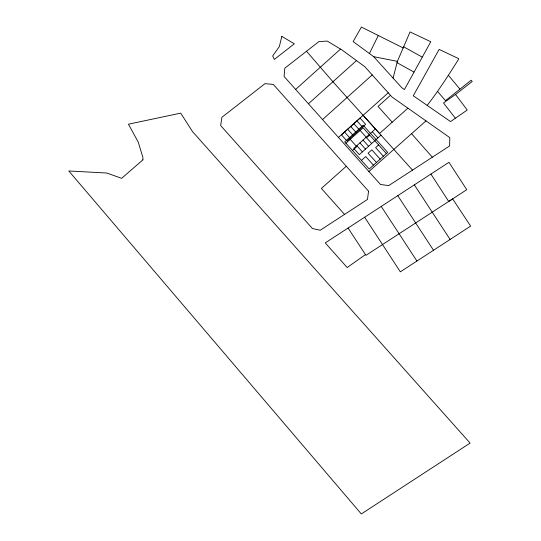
<?xml version="1.0" encoding="UTF-8"?>
<svg xmlns="http://www.w3.org/2000/svg" width="541" height="541" viewBox="0 0 541 541"><rect width="100%" height="100%" fill="white"/><g stroke="black" fill="none" stroke-linecap="round" stroke-linejoin="round"><path stroke-width="0.81" d="M393.084 78.12L397.385 61.356L410.064 31.926L430.785 41.738L404.425 89.549L401.706 87.649L373.716 56.69L353.151 41.576L361.402 27.05L403.234 47.987M369.415 53.525L378.26 35.55M427.14 105.468C438.426 90.881 448.475 75.375 458.254 59.753L458.754 58.692L439.13 49.393L413.29 95.764L450.545 121.59L467.241 110.033L455.529 94.472L443.512 102.973L455.258 118.087M372.201 74.922L322.537 119.568M356.478 60.585L308.451 103.777M375.413 128.927L353.733 148.471L359.312 154.665L380.992 135.128M352.502 150.506L356.783 146.652L350.216 139.368M369.652 135.047L366.69 137.718L360.157 130.462M361.435 160.42L365.716 156.559L373.486 165.181M378.585 144.961L375.63 147.625L383.393 156.248M295.629 89.414L340.546 49.075M338.456 137.407L284.079 76.47L284.83 68.166L318.892 41.596L327.217 41.075L341.946 49.914L364.864 66.746L392.036 97.022L449.781 137.603L449.632 145.942L388.749 185.59L380.472 184.488L338.456 137.407L388.249 92.802M390.48 95.29L378.058 106.408L392.198 122.205M345.922 143.216L363.126 127.804L386.355 153.576M407.914 108.18L379.525 133.519L332.952 81.792L306.517 51.246M346.301 166.243L321.395 188.444L344.529 214.398M368.901 171.538L425.997 120.886M455.529 94.472L472.192 81.508L471.164 80.244L445.48 100.646L437.48 91.368M365.466 254.581L347.194 267.538L325.249 242.902L448.962 162.307L466.761 189.695L365.966 255.332L348.066 228.038M373.716 56.69L397.385 61.356L397.047 62.688L413.919 72.054M403.714 46.837L422.088 57.035M363.126 115.301L412.499 170.124M372.316 131.72L377.895 137.914M356.932 120.886L362.517 127.081M353.834 123.679L359.42 129.874M366.122 137.306L371.701 143.5M350.737 126.466L356.323 132.667M363.025 140.099L368.604 146.293M380.188 159.142L371.809 149.843L368.09 153.198L376.468 162.489M347.64 129.258L353.226 135.453M359.927 142.892L365.506 149.086M344.543 132.051L350.128 138.246M356.83 145.685L362.409 151.879M411.485 133.6L432.333 157.208M459.951 89.15L448.415 75.327M450.105 239.46L414.332 184.86M433.51 250.253L397.784 195.646M416.935 261.033L381.222 206.432M364.648 217.232L400.347 271.832L470.629 226.111L452.634 198.885L448.712 201.455L430.9 174.074M368.563 191.196L367.467 199.453L320.252 230.229L312.421 228.525L220.647 125.546L221.918 117.282L264.982 83.659L273.293 84.41L368.563 191.196M281.814 36.389L279.359 46.546L272.657 55.987L274.341 59.422L294.345 43.814L281.814 36.389M360.029 118.094L341.445 134.844L347.031 141.039L365.615 124.288L360.029 118.094M363.207 125.242L344.732 141.891L369.199 169.035L387.674 152.386L363.207 125.242M142.905 159.838L121.651 178.334L106.841 173.032L68.808 170.976L361.307 513.95L470.109 443.093L192.495 131.578L180.701 113.13L128.427 124.193L138.219 142.073L142.905 157.451L142.905 159.838"/></g></svg>
